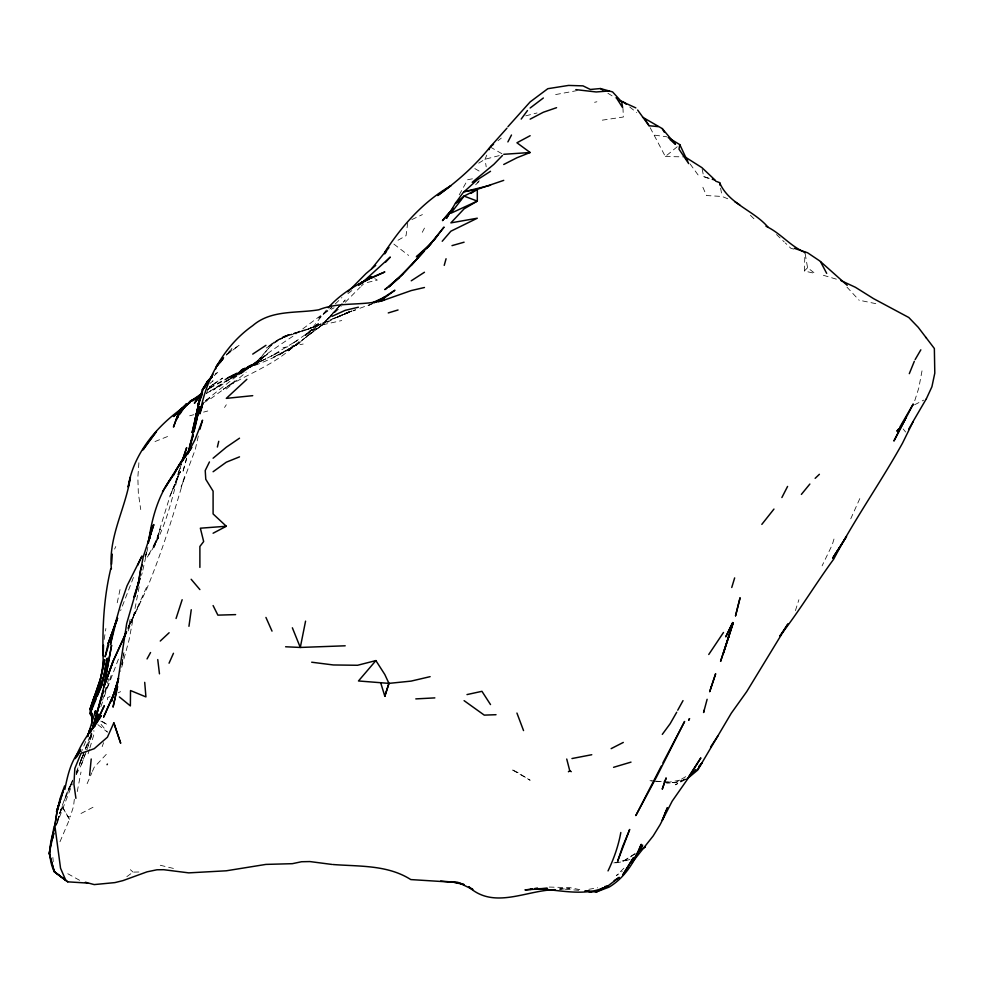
<?xml version="1.0" encoding="UTF-8"?>
<svg xmlns="http://www.w3.org/2000/svg" width="984" height="984" viewBox="0 0 984 984"><rect width="100%" height="100%" fill="white"/><g stroke="black" fill="none" stroke-linecap="round" stroke-linejoin="round"><path stroke-width="0.74" stroke-dasharray="4.92 3.69" d="M805.195 253.798L807.556 267.709L814.973 273.441L804.359 271.006L804.961 252.408M138.892 462.751L137.846 477.4L138.326 492.935L140.737 509.577M74.317 799.266L73.554 806.376L70.122 816.941L67.785 816.634L62.078 806.339L57.945 819.192L59.876 813.731M407.696 222.876L406.06 235.656L395.408 241.707M104.156 639.502L105.878 628.518M121.893 664.089L123.972 652.441M121.745 664.876L122.729 659.354M122.988 657.964L123.726 653.819M147.046 551.434L147.821 547.264M922.008 370.87L918.798 387.979L913.238 405.469M77.256 791.591L80.995 772.059M139.138 586.796L129.027 640.092L120.626 671.273M108.584 678.739L106.223 689.329L102.25 700.916M117.219 602.774L120.626 586.685M129.236 623.438L130.134 619.391M198.313 436.035L195.275 449.54L181.13 487.142L184.685 476.231C173.627 514.546 161.843 552.368 146.628 589.244L127.785 629.207L129.642 625.209M142.828 570.167L146.714 552.873M146.604 551.95L145.214 557.928L146.678 552.577M141.536 575.308L142.176 572.848M57.564 820.619L56.395 824.875L62.25 806.24L57.601 820.89M104.648 692.133L106.247 686.279M186.628 458.113L182.643 472.751L186.677 458.31M91.623 733.756L85.682 749.021M88.437 745.355L86.863 749.611L91.967 733.953M111.106 675.516L103.308 699.821M181.327 464.042C172.274 495.924 166.603 529.749 147.046 557.411L158.768 536.957L152.95 547.141L158.412 535.038L154.033 547.756L170.047 495.985L174.918 483.55L173.467 488.802L179.875 467.732M176.259 481.102L181.314 464.104M90.331 739.784L92.484 732.563M833.977 539.048L832.292 544.706L822.095 565.849M88.105 753.769L89.421 749.414M89.852 747.963L94.206 733.486L93.849 730.559M91.721 733.99L89.999 739.599L91.783 733.843M133.455 577.436L120.626 610.621M795.416 610.634L798.885 599.736M157.354 537.781L160.257 528.949L154.033 547.756M59.507 813.522L67.785 789.931L72.841 781.21M145.14 556.71L146.567 552.602M85.669 741.505L80.995 752.994M127.932 627.607L128.929 624.791M85.411 748.787L89.421 737.434M107.416 687.89L119.507 656.303M76.235 774.679L81.401 764.666L85.817 752.44M128.178 630.892L134.857 612.958L129.47 625.098L147.046 586.181M102.176 746.622L103.603 742.674M81.401 764.666L86.432 750.878M206.492 393.452L208.374 388.311M100.848 706.623L102.816 701.235M76.162 773.977L83.886 753.018M62.078 806.339L69.532 819.303L59.114 843.805M76.198 772.305L82.939 755.466M80.995 760.583L83.136 754.974M85.276 749.365L86.346 746.561L85.374 749.095M56.359 825.207L72.447 783.707M82.693 755.909L79.47 764.027L83.849 752.994M72.668 780.103L64.058 800.89L72.447 782.009M486.76 155.14L485.05 159.236L486.182 166.813M87.121 783.694L91.844 772.747M92.434 771.382L94.206 767.274L107.416 753.141M80.995 760.189L83.443 754.58M129.47 625.098L140.749 601.113M850.754 518.789L860.397 497.277M127.932 628.173L133.836 615.246M72.668 780.435L68.991 788.479L72.484 781.53M114.611 549.072L115.78 546.526M422.284 232.285L424.461 228.103M459.233 194.844L467.695 179.715L473.365 178.633M224.537 407.462L226.308 404.768M333.896 312.641L337.672 307.992M326.393 310.058L309.001 332.161L318.988 322.678L305.569 334.978L308.951 332.137L292.359 343.65L297.106 340.55L271.215 356.11L279.148 352.051L243.097 370.378L230.305 378.25L252.728 365.581L239.518 372.137L257.734 363.576L242.421 369.984C270.686 359.763 299.874 348.213 318.779 323.638L305.569 335.556L309.394 332.383L331.989 319.714L305.655 330.23L350.316 311.399M478.974 181.142L473.612 187.046M479.159 180.773L477.302 182.926L479.331 180.65M334.117 312.568L342.174 303.416M343.182 302.272L345.199 299.985L342.604 302.875M332.506 313.527L337.475 307.918M339.455 305.68L322.518 324.708L305.569 337.524L322.518 324.708L332.149 315.015M331.51 314.646L322.518 324.708L292.359 347.5C272.248 366.097 245.68 374.498 223.147 389.369L235.004 380.956L211.708 398.016L203.823 402.677M345.286 302.26L360.328 287.033M340.87 304.794L322.518 324.708L331.989 314.991M804.359 271.006L807.556 267.709M228.768 351.94L231.953 348.68L229.124 351.559M623.893 868.245L616.292 875.662L622.22 871.455M318.779 327.832L331.005 315.938M207.587 389.529L213.097 384.227L222.581 378.09L209.53 387.512M335.286 303.945L341.891 297.574M361.288 286.073L363.49 283.958M214.131 375.691L218.632 371.509L215.312 373.883M334.781 312.555L341.177 306.577M209.936 383.514L213.097 380.747L211.105 382.419M226.308 355.163L239.518 344.978L228.706 352.715M292.359 347.5L299.161 341.731L288.423 350.784M226.308 389.012L246.197 372.161M650.178 127.711L665.344 156.542L679.796 144.623M497.966 140.761L501.299 138.104M209.53 387.032L213.097 384.227L209.407 386.97M347.955 293.638L352.739 289.899M205.89 400.427C233.872 377.807 262.298 356.368 292.359 336.626L331.989 307.131L318.779 318.127L326.442 311.719L334.105 307.82M226.308 354.437L233.073 349.332M208.288 389.221L213.097 385.74L207.317 389.676M126.85 876.633L133.074 872.119L141.45 871.947M205.828 400.771L210.588 397.376L205.828 400.722M320.882 323.761L305.569 334.498L308.951 332.137M288.226 350.673L300.268 342.371L279.148 354.793L300.268 342.371M218.177 386.491L206.369 393.465L226.308 380.968L230.674 378.459L218.952 386.946L213.097 389.996L226.308 380.968L244.856 371.386L226.308 380.968M635.27 853.362L622.614 861.689L613.807 863.214M478.667 163.172L485.05 159.236L501.975 154.918M634.619 854.272L622.614 861.689L629.957 859.45M230.305 378.25L243.097 370.378M209.727 387.721L255.692 362.395L265.938 355.212C254.229 365.175 241.006 373.33 226.308 377.991C241.351 372.444 255.631 364.879 267.5 353.957L252.728 365.359L228.411 377.155M685.061 778.947L675.454 784.826L684.064 780.238M685.737 776.659L675.454 782.674L666.648 783.178M209.703 388.163L239.518 372.272M287.562 335.027L273.675 342.272L265.938 348.238L287.402 334.941C266.824 341.768 260.452 366.134 239.518 372.936L256.369 362.788L273.675 342.272L292.359 333.736L318.779 325.249L279.148 339.099L292.359 333.736L305.347 330.304L287.562 335.027L292.359 333.736M80.995 813.497L94.206 806.646M914.554 404.793L923.742 400.107M372.604 303.539L356.86 309.406M372.481 303.625L368.533 305.507L371.62 304.265M411.841 219.58L422.407 214.586M336.823 317.709L350.476 311.313M110.06 696.524L107.416 697.742L107.416 702.342M117.982 692.871L120.626 691.654M345.199 313.773L331.989 319.333L351.755 311.079L345.199 313.306L355.409 309.886M351.755 311.079L336.368 317.451L355.654 309.849M154.992 441.545L170.613 435.297M685.135 779.389L675.454 782.674L653.462 781.136M685.43 779.562L675.454 782.674L666.648 781.985M189.666 415.802L193.848 414.694M203.59 412.099L207.772 410.992M525.751 115.854L537.018 112.963M367.278 282.494L377.315 280.083L374.806 278.632M613.807 862.931L629.957 859.069M594.582 102.299L596.894 101.77M322.654 324.794L341.731 320.55M577.411 90.528L554.878 94.71M666.525 782.637L685.085 779.193M283.011 347.659L303.17 344.043M588.826 889.315L597.596 887.789M602.306 120.159L623.315 117.022L623.007 108.523M559.49 889.29L569.773 888.515L559.748 888.786L580.437 890.446M665.344 156.542L684.975 156.886M549.22 887.064L569.773 887.63L580.056 889.684M727.729 198.768L722.108 196.468L706.463 195.545L701.875 184.955M654.901 781.075L649.034 780.62L651.986 780.964M656.365 781.198L665.172 781.874M654.717 135.165L666.894 136.813M862.55 300.907L878.823 304.277M160.257 865.256L173.467 868.441M793.694 249.112L790.865 248.288L785.355 242.999M823.374 275.286L837.876 279.616M702.17 169.1L703.671 176.603L710.805 178.793M703.671 176.603L710.325 179.113M100.811 721.087L107.416 724.728L101.29 720.829M67.785 873.731L79.667 880.336M490.18 146.948L502.061 153.799M474.829 168.584L481.176 172.249M607.915 93.259L615.443 97.97M393.871 244.093L408.631 255.422M97.871 724.654L107.416 732.108L100.024 723.105M629.735 106.998L636.734 112.545M130.355 869.684L133.074 872.119M776.524 234.536L784.248 241.941M750.435 215.324L754.716 219.506M846.929 287.107L859.229 300.341M903.189 428.975L905.624 432.013M690.128 163.984L698.701 175.804M67.785 816.634L69.532 819.303M720.62 188.165L722.108 196.468M52.865 857.421L53.259 861.627M90.676 734.9L89.433 739.267L90.725 734.851M173.467 487.597L170.047 495.985L180.539 471.545L173.467 487.597M292.359 347.044L273.331 357.327L292.359 347.044M252.728 364.24L239.518 370.784L265.938 358.791L241.633 369.529L256.061 362.616L252.728 364.24M517.375 772.28L511.176 769.217L530.142 780.25L517.375 772.28"/><path stroke-width="1.48" d="M103.48 668.05C102.041 634.754 102.988 601.126 110.798 568.567M103.222 655.713L103.505 645.135M111.389 568.912C108.252 536.477 125.755 508.371 130.392 477.068L128.166 487.068C133.135 454.141 156.567 426.257 183.098 407.647M111.586 564.201L112.274 554.164M89.618 775.183L91.217 759.008M103.64 660.313L101.044 677.066L90.085 709.144L90.282 713.794L92.238 717.754M188.953 626.304L191.253 609.723M54.132 826.179L49.2 853.325L54.354 871.812L67.785 881.836L87.65 883.091M54.575 828.762C49.446 842.648 47.515 857.605 54.169 871.455L65.842 880.434L60.541 868.232L54.87 825.748L57.392 809.045L63.382 790.324L61.229 797.569M54.87 825.748L57.392 809.045L60.639 798.922L56.445 811.751M148.559 542.467C151.622 518.347 158.399 494.276 173.467 474.829L165.373 487.375M117.65 686.561L113.037 707.139L115.989 693.585L126.69 623.499L138.055 584.299L143.246 556.784L153.824 524.558L147.797 543.291L152.139 525.53L149.703 538.371M679.796 144.623L679.021 149.187L688.665 163.59L679.796 144.623L668.185 137.6M104.206 675.233L107.317 658.185L101.721 685.356L97.219 696.315M149.531 539.06L152.139 525.53M139.15 580.08L138.301 584.447L140.405 570.4L142.299 564.927M305.569 621.138L300.292 647.447L285.606 646.771M101.044 677.066L104.784 659.649L99.261 683.929L94.944 696.697M53.628 833.091L49.2 853.325L54.354 871.812L67.785 881.836M194.832 428.077L195.41 425.432M64.833 789.488C67.601 775.318 70.909 760.644 80.614 749.427L77.859 754.63M193.996 431.878L199.617 406.601L187.833 453.722M53.653 832.882L52.115 839.758L53.751 833.928M195.705 424.104L199.617 406.601M620.818 832.513C618.407 845.871 613.893 858.688 608.038 870.901M90.282 713.794L94.206 696.697L95.755 695.368L90.282 713.794L92.238 715.614M217.378 447.043L218.743 441.312M103.849 676.684L101.721 685.356L94.206 701.924M94.206 725.7L97.293 713.302L93.246 727.914M115.534 624.188L110.417 644.606L113.197 630.965L120.515 604.803L127.047 585.788L141.967 556.046L137.612 565.394M94.771 713.695L95.51 710.768L87.564 736.475M134.943 596.476L139.064 580.117M118.264 679.649L111.376 701.604L118.51 678.591L114.402 692.674L103.677 716.992L114.402 692.674L118.547 678.406M100.688 678.443L90.085 709.144L94.206 696.697L95.153 696.807L103.64 676.586M97.871 709.403L94.206 723.056L103.357 690.977L92.336 729.082L93.295 726.254L92.926 727.508M707.127 699.292L703.585 712.514L704.224 710.165M187.882 453.87L193.245 434.805L189.752 446.355L191.105 442.025M444.227 265.373L446.072 258.755M96.899 713.068L103.96 686.648L111.586 645.283L103.898 686.611L113.037 661.383L126.53 631.888M199.887 429.307L202.556 420.156L194.967 439.786L188.055 452.923M60.381 800.459L56.937 812.034L60.073 798.59L64.6 785.945M108.609 645.258L105.103 656.795L108.24 643.351L117.416 618.149L112.975 630.842M109.482 642.38L112.545 632.281M731.752 587.485L734.654 577.903M733.166 622.811L720.596 661.322L733.166 622.811L723.486 653.278M430.131 676.66L411.066 681.112L388.938 683.376L384.805 696.254L388.938 683.376L384.83 674.532L375.888 660.596L357.561 665.27L333.355 664.963L311.694 662.22M138.055 584.299L139.974 578.309L133.836 597.116M202.077 407.044L199.887 413.87C205.631 379.418 223.885 345.876 252.728 325.642C271.203 309.579 296.553 313.515 318.779 309.788C339.48 301.473 362.543 306.233 383.981 300.157L411.251 290.563L424.461 287.5M87.613 736.499L89.987 729.206L87.588 736.044M176.062 618.493L182.151 599.723M182.175 461.324L186.677 447.634L182.298 460.549M126.444 631.826L113.037 661.383L103.96 686.648L113.037 661.383M202.999 403.157L201.486 407.364L203.061 403.046M115.903 622.724L117.551 618.223L108.24 643.351L117.379 618.604M199.887 396.958L202.409 392.641L197.759 405.211C201.056 395.088 203.786 383.785 212.064 376.491M215.668 368.951L216.701 366.233L222.482 358.471L220.318 362.309M94.206 726.02L98.818 714.175L90.319 733.006M75.436 758.615C80.799 742.539 91.856 729.378 101.315 715.626L96.666 723.105M909.302 373.662L914.321 361.312M124.045 637.226L126.161 632.06M91.598 710.018L96.1 699.058M489.048 149.679L490.18 146.948L493.525 144.291M202.409 392.641L199.887 398.631L195.238 419.012L199.887 398.631L201.609 396.134M202.372 393.256L198.178 405.457L202.335 389.775L207.956 380.587L204.844 387.622M926.362 398.778L931.922 386.724L934.8 373.133L934.357 348.496L918.22 327.303L908.786 317.5L873.607 298.669L855.416 287.291L840.779 280.489M169.039 663.204L173.467 653.278M94.464 726.622L104.304 705.688L94.341 726.856M661.309 766.106L635.824 815.576L656.586 776.893L684.606 721.481L662.896 762.895M209.444 461.939L205.225 470.536L205.779 479.306L213.097 491.151L213.097 513.943L226.308 526.255L213.097 533.23M76.85 756.819L80.208 750.103L77.638 754.999M113.824 722.846L120.626 743.104L113.824 722.846L107.416 737.213L94.206 748.701L80.995 753.35L74.833 768.467L73.923 784.248L75.916 798.344M781.886 497.535L787.581 486.428M908.663 429.221L913.115 421.632L902.525 443.132C880.803 482.258 854.801 518.912 833.977 558.592L833.694 559.146C815.908 583.438 800.423 609.281 782.009 633.179M507.892 141.905L511.483 135.017M781.136 634.36L779.943 635.935L787.95 623.93L746.708 691.641L731.272 713.24L697.656 770.103L686.857 779.119L695.872 769.525M147.046 658.923L150.552 652.527M677.742 710.19L683.019 700.633M676.709 712.244L670.153 723.707L662.293 734.371M188.042 453.206L191.45 447.326L183.442 457.966L162.52 491.643M915.145 359.578L920.839 349.824M913.238 421.213L926.239 398.938M107.035 764.691L107.416 764.064M708.763 654.483L723.486 632.478M450.881 211.265L446.478 218.313L455.469 203.171L463.292 192.421M833.977 556.169L846.523 536.489L832.649 558.211L839.893 547.153M899.671 427.425L913.238 404.006L893.89 441.041L906.03 417.536L900.028 428.544L896.842 431.164L898.884 428.667M688.665 776.745L700.854 757.877L687.361 779.414L672.183 801.148L660.104 824.69L653.179 835.945L631.986 862.697M178.362 416.478L175.878 420.303L173.467 427.081L179.678 410.033L186.677 403.698L185.017 406.257M180.023 413.92L183.356 408.815M636.193 854.948L642.614 845.096L633.265 860.139M199.887 589.576L191.154 579.269M717.877 736.007L710.571 747.053M697.299 769.894L701.875 763.129L698.874 766.327M212.2 376.663L202.335 389.775L213.097 374.277M521.188 119.076L527.486 110.528M202.04 392.432L194.389 403.268L199.924 396.294M186.677 453.673L191.45 447.326M384.756 253.872L386.527 251.498M186.677 403.698L181.154 410.882L175.878 420.303L179.678 410.033L182.015 408.483M433.083 241.301L437.671 235.348M222.482 358.471L216.369 366.417L223.589 357.709M433.993 240.121L444.055 227.083L427.142 247.82L432.087 242.384M773.953 509.072L761.825 524.374M371.62 268.792L388.692 247.66M411.251 265.508L424.461 250.809L403.748 273.306M801.37 494.398L809.857 484.042M328.299 307.758C343.035 290.87 364.215 280.206 384.83 271.965L371.386 278.078M208.51 380.919L212.175 376.552M490.512 146.591L506.932 128.191M375.888 660.596L358.483 680.965L388.938 683.376M452.96 208.374L442.468 220.625L450.881 211.031M428.311 246.849L431.177 243.515M442.21 241.264L450.881 231.203L477.302 218.214L450.881 222.876L464.091 208.842L477.302 201.105L477.302 189.358L503.722 180.367M219.444 363.059L223.11 358.84M216.701 366.233L220.539 361.804M507.941 126.69L530.142 101.918L547.817 88.695L568.58 85.424L582.983 85.866L590.375 89.47L600.4 88.548L612.577 91.906L621.703 101.893L622.614 107.6L616.316 97.736M489.515 147.698C474.719 166.161 456.834 181.757 437.671 195.533L450.881 185.73C423.12 201.757 402.112 225.594 384.83 252.125L388.791 247.673M201.757 393.489L190.822 401.214L181.154 410.882L190.355 400.943L198.522 396.675M385.74 262.027L390.304 257.07L360.587 284.093M418.089 257.857L399.086 277.39L384.83 289.591L386.897 288.201M502.492 155.46L493.882 164.328L472.209 182.323M347.881 291.891L366.011 273.552L375.703 265.422M633.647 858.7L635.824 856.572L641.224 844.297C635.061 861.344 624.914 877.617 609.145 887.088L596.193 892.008L584.705 891.037M815.146 478.335L819.389 474.3M160.257 641.051L169.125 632.749M431.964 242.335L416.355 256.849L427.363 247.956M388.963 286.799L403.022 273.909L388.963 286.799L399.369 277.55M470.881 193.417L477.302 189.358L464.091 191.732L477.302 179.789L490.512 171.29M201.757 393.649L199.887 395.31L202.286 393.575M180.072 410.931L173.467 416.49L182.212 408.421M358.41 284.696L371.239 276.565L365.359 280.797M246.861 379.32L226.308 398.372L252.728 395.666M213.097 458.212L226.308 447.216L239.518 438.188M358.705 285.225L363.49 281.486L358.606 284.524L371.62 277.291L361.977 282.359L368.692 279.296M530.142 108.006L543.352 97.994M385.949 296.811L394.904 290.231L382.444 298.287L384.83 297.07L372.911 302.543M213.097 471.742L226.308 462.185L239.518 456.859M640.609 850.114L645.406 846.707L641.605 849.204M568.408 771.751L569.773 770.804L571.274 771.665M186.677 404.83L190.281 402.407M192.679 400.796L197.489 397.573M252.728 354.105L265.938 345.347M411.251 280.797L424.461 272.248M602.602 887.937L596.193 892.008L607.817 886.03L619.243 877.371L614.127 880.619M460.61 199.924L455.469 203.171L464.091 196.099L477.302 189.358M197.292 397.462L190.822 401.214L196.923 397.794M530.142 135.706L516.932 142.778L530.142 152.508L516.932 157.76L503.722 164.488M530.142 119.15L543.352 112.237L556.563 107.686M611.15 748.639L623.303 742.428M380.869 299.628L384.83 297.635L373.957 302.887M331.989 316.344L345.199 310.329L358.41 307.229M635.824 107.896L619.194 100.319M388.262 312.937L398.04 309.972M613.573 767.311L631.002 762.12M452 245.631L464.091 242.199M378.483 301.707L383.981 300.157M464.091 191.732L490.512 185.238M466.994 694.581L481.939 691.321L490.512 704.569M534.546 888.601L537.485 888.035M571.962 758.541L591.765 754.728M604.902 886.535L607.817 886.03C584.742 897.716 558.998 889.229 534.964 888.847M530.142 889.462L532.418 889.093M532.135 889.081L524.964 889.93L547.522 888.318M555.087 889.671C526.28 890.212 494.14 909.745 468.888 886.978M609.404 90.934L596.193 91.967L575.837 89.618M226.308 526.255L200.355 528.199L203.663 541.544L199.887 546.452L199.887 567.399M503.722 154.304L530.142 152.508M415.802 698.898L434.854 697.89M535.062 888.859L546.993 888.417M496.022 714.704L484.263 715.122L464.091 700.657M235.607 614.619L217.882 615.135L213.097 605.566M345.199 645.799L300.292 647.447L292.359 627.792M440.672 881.037L458.433 882.574L410.795 879.573C387.462 864.702 359.185 866.547 332.776 864.505M637.644 110.048L649.034 125.731L658.148 126.616M331.989 864.444L309.886 861.566L301.547 861.738L292.359 863.681L265.938 864.407L226.308 870.791L188.731 872.869L163.688 869.708L156.96 869.782L147.046 871.836L122.902 880.631L114.919 882.599L94.206 884.591L85.399 882.242M585.923 890.889L591.802 892.033L587.399 891.147M450.881 881.627L464.091 884.604L459.836 883.091M712.231 179.236L715.085 180.109L701.875 167.6L684.975 156.886L687.558 160.429M794.346 248.337L807.556 252.753L819.893 261.031L847.187 285.311M715.639 181.13L719.636 182.63C728.357 203.725 753.646 210.392 767.926 227.07M734.765 201.634L739.722 204.881M459.725 883.214L472.849 889.511L469.097 887.027M642.552 117.17L662.244 128.584L675.454 144.267L670.104 139.617M804.961 252.408C789.98 246.012 780.706 233.147 765.995 226.246M600.4 88.548L602.909 90.11M925.612 337.327L926.399 337.832M622.749 101.45L626.242 104.218M119.408 696.967L130.368 705.897L130.515 690.547L145.927 696.906L144.709 682.355M644.889 119.015L649.034 125.731M662.244 128.584L664.237 132.114M820.508 261.683L826.683 273.368M265.938 617.435L272.014 631.125M516.932 713.056L523.537 730.583M380.857 683.302L384.83 696.254M566.735 759.033L569.773 770.804M719.636 182.63L720.128 185.398M92.053 715.897L91.697 712.969L91.807 725.393M157.748 659.575L159.47 673.843M197.932 407.573L192.151 432.48L197.932 407.573M740.029 597.964L735.54 615.812L740.029 597.964M728.959 635.639L728.295 637.853L729.242 634.705L728.959 635.639M711.383 686.5L709.685 691.752L715.651 673.708L711.383 686.5M622.614 846.671L617.657 861.197L629.686 829.463L622.614 846.671M664.84 781.665L662.244 789.205L666.156 777.901L664.84 781.665M665.418 812.501L662.244 820.336L667.398 807.692L665.418 812.501M732.736 622.564L725.86 636.66L732.736 622.564M689.501 718.664L688.665 720.239L689.501 718.664M176.677 469.319L173.467 475.137L179.764 463.821L191.695 447.474L176.677 469.319M627.669 866.978L622.614 875.17L633.327 857.876L627.669 866.978M147.046 443.87L143.012 449.873L156.468 431.509L147.046 443.87M464.091 196.099L450.881 213.257L477.302 201.105L464.091 196.099"/></g></svg>
